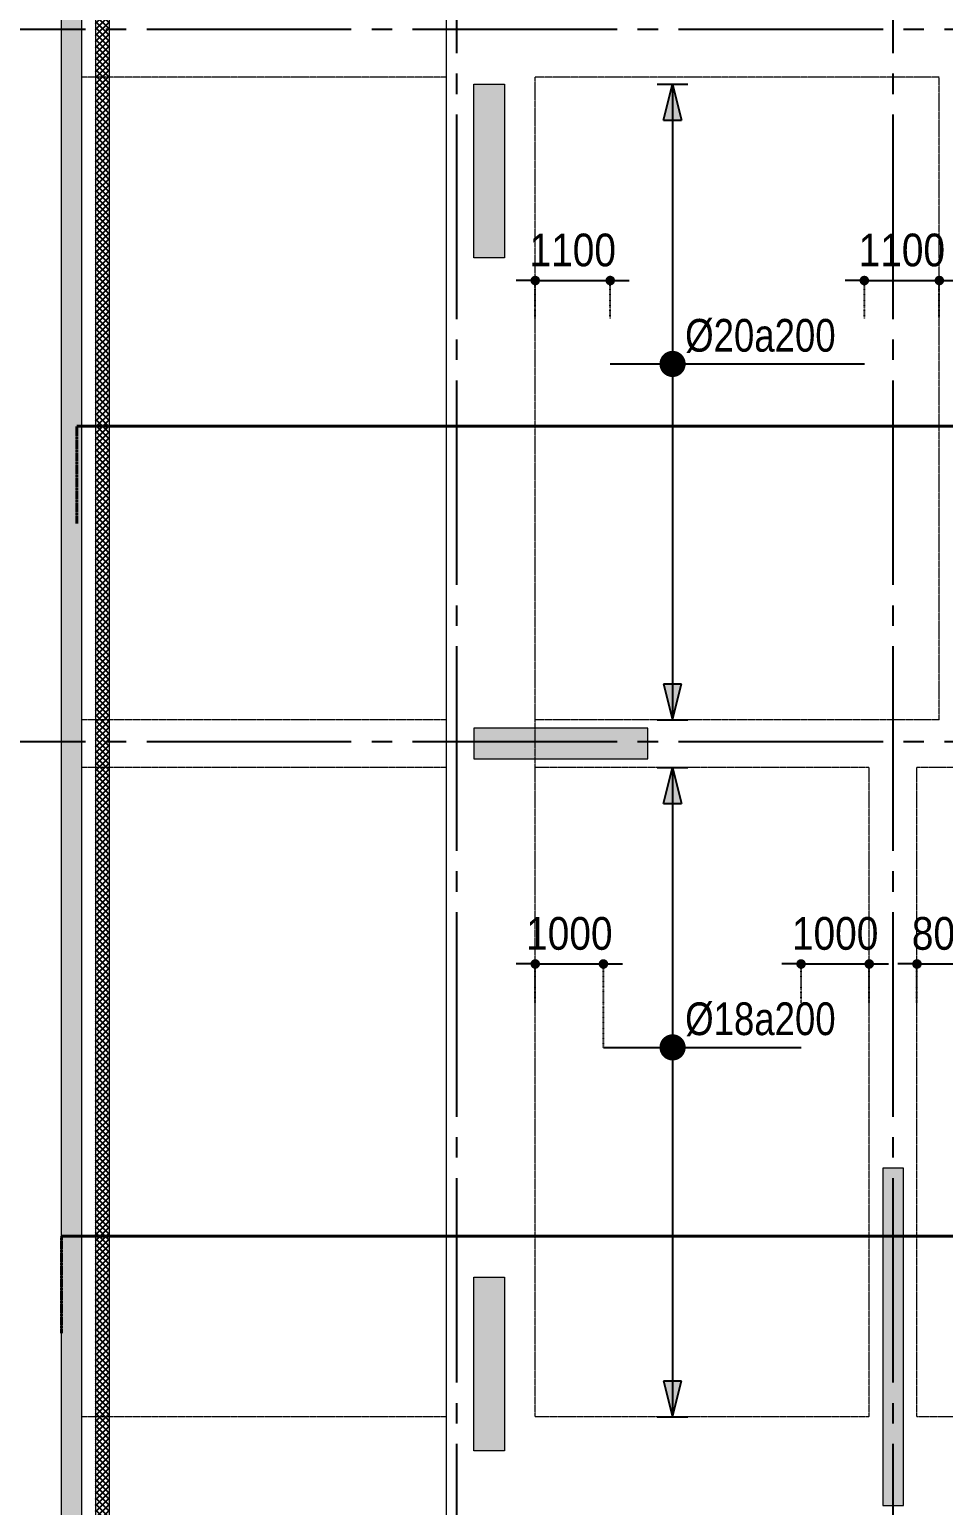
# Model space of a CAD drawing. Header units: millimetres. Extents: x -3819597 to -2591384, y 582389 to 820195.
# Drawn here: x -3057373 to -3043967, y 611031 to 632681 of the extents above; entities that cross this region are included whole.
import ezdxf
from ezdxf.enums import TextEntityAlignment as Align

# ---------------------------------------------------------------- set-up
doc = ezdxf.new("R2010")
doc.units = ezdxf.units.MM
doc.header["$MEASUREMENT"] = 0
for name, pattern in [('CENTER', [2, 1.25, -0.25, 0.25, -0.25]), ('CHG_XX_Cot_Ham 2$0$MB_Luoi truc$0$HTT Hidden 21', [3, 2, -1]), ('CHG_XX_Damsan_Ham 2$0$CHG_XX_Damsan_Ham 2$0$HIDDEN', [0.375, 0.25, -0.125]), ('CHG_XX_Luoi truc$0$MB_Luoi truc$0$Center101', [13, 10, -1, 1, -1]), ('DOT2', [0.125, 0, -0.125]), ('HIDDEN', [0.375, 0.25, -0.125])]:
    doc.linetypes.add(name, pattern=pattern)
doc.layers.get('0').update_dxf_attribs({"lineweight": 9})
doc.layers.get('Defpoints').update_dxf_attribs({"color": 10, "lineweight": 0})
for name, color, linetype in [('02HN. TEXT B', 1, 'Continuous'), ('08HN. SSS X', 6, 'Continuous'), ('12HN. GRID', 1, 'CENTER'), ('CHG_XX_Luoi truc$0$Grid', 34, 'Continuous'), ('CHG_XX_Luoi truc$0$Grid Line', 8, 'CHG_XX_Luoi truc$0$MB_Luoi truc$0$Center101'), ('dim', 51, 'Continuous')]:
    doc.layers.add(name, color=color, linetype=linetype)
for name, color, linetype, lineweight in [('CHG_XX_Cot_Ham 2$0$NS-Pier-H2', 150, 'Continuous', 13), ('CHG_XX_Cot_Ham 2$0$NS-Pier-H2 @ 1', 150, 'Continuous', 13), ('CHG_XX_Cot_Ham 2$0$NS-Pier-H2 @ 150', 150, 'Continuous', 13), ("CHG_XX_Damsan_Ham 2$0$CHG_XX_Damsan_Ham 2$0$'S_General_Hidden_1 Thin", 1, 'CHG_XX_Damsan_Ham 2$0$CHG_XX_Damsan_Ham 2$0$HIDDEN', 18), ('CHG_XX_Damsan_Ham 2$0$CHG_XX_Damsan_Ham 2$0$CHG_XX_Damsan_Ham 2$0$Start net bao', 3, 'Continuous', 18), ('CHG_XX_Damsan_Ham 2$0$CHG_XX_Damsan_Ham 2$0$DBAO', 3, 'Continuous', 13), ('CHG_XX_Damsan_Ham 2$0$CHG_XX_Damsan_Ham 2$0$DTE-MEP-H-SLAB TEXT', 3, 'Continuous', 0), ('CHG_XX_Damsan_Ham 2$0$CHG_XX_Damsan_Ham 2$0$mach ngung thi cong', 6, 'Continuous', 13), ('CHG_XX_Damsan_Ham 2$0$CHG_XX_Damsan_Ham 2$0$Start hatch @ 1', 8, 'Continuous', 25), ('CHG_XX_Damsan_Ham 2$0$CHG_XX_Damsan_Ham 2$0$Start net bao', 3, 'Continuous', 18), ('CHG_XX_Damsan_Ham 2$0$HATCH', 57, 'Continuous', 9), ('CHG_XX_Damsan_Ham 2$0$mach ngung thi cong', 6, 'Continuous', 13), ('thep chay suot', 5, 'HIDDEN', 40)]:
    doc.layers.add(name, color=color, linetype=linetype, lineweight=lineweight)
doc.styles.add('[HN042014]STYLE', font='arial.ttf', dxfattribs={"width": 0.8})
doc.styles.add('CHG_XX_Luoi truc$0$MB_Luoi truc$0$Grid A-F$0$VNI-HelveCB', font='VHELVCB_0.TTF')
doc.styles.add('MB_Luoi truc$0$Arial_C', font='arial.ttf', dxfattribs={"width": 0.85})
doc.dimstyles.new('200', dxfattribs={"dimscale": 200, "dimtxt": 2.4, "dimasz": 0.7, "dimexe": 0.0003, "dimexo": 0, "dimgap": 1, "dimtad": 1, "dimdec": 0, "dimzin": 12, "dimdsep": 46, "dimtxsty": 'MB_Luoi truc$0$Arial_C', "dimblk": 'MB_Luoi truc$0$_Dot', "dimcen": 0.5, "dimclrd": 256, "dimclre": 8, "dimclrt": 1, "dimadec": 0, "dimazin": 0, "dimtfac": 1, "dimtdec": 0, "dimtix": 1, "dimtmove": 2, "dimatfit": 3, "dimldrblk": 'MB_Luoi truc$0$HTT Arrow 30', "dimfxl": 1, "dimtolj": 1, "dimtzin": 0, "dimlwe": -1, "dimarcsym": 0})

# ---------------------------------------------------------------- blocks, each defined once
blk = doc.blocks.new('*U92')
at = {"layer": '12HN. GRID', "linetype": 'Continuous'}
h = blk.add_hatch(color=256, dxfattribs=at)
h.dxf.hatch_style = 1
h.paths.add_polyline_path([(-44, 1192.5), (44, 1192.5), (0, 1368.5)])
h = blk.add_hatch(color=256, dxfattribs=at)
h.dxf.hatch_style = 1
h.paths.add_polyline_path([(0, -1739.8), (44, -1563.8), (-44, -1563.8)])
at = {"layer": '08HN. SSS X', "linetype": 'ByBlock', "ltscale": 10}
for p, q in [((-304.9, 0), (937.6, 0)), ((-304.9, 0), (-304.9, 0)), ((937.6, 0), (937.6, 0))]:
    blk.add_line(p, q, dxfattribs=at)
at = {"layer": '12HN. GRID', "linetype": 'Continuous'}
for p, q in [((-75, 1368.5), (75, 1368.5)), ((-44, 1192.5), (0, 1368.5)), ((0, 1368.5), (0, -1739.8)), ((0, 1368.5), (44, 1192.5)), ((-44, 1192.5), (44, 1192.5)), ((-44, -1563.8), (44, -1563.8)), ((-44, -1563.8), (0, -1739.8)), ((0, -1739.8), (44, -1563.8)), ((-75, -1739.8), (75, -1739.8))]:
    blk.add_line(p, q, dxfattribs=at)
at = {"layer": '12HN. GRID', "linetype": 'Continuous', "const_width": 64, "flags": 128}
blk.add_lwpolyline([(-32, 0, 1), (32, 0, 1)], format="xyb", close=True, dxfattribs=at)
at = {"layer": '02HN. TEXT B', "linetype": 'ByBlock', "style": '[HN042014]STYLE', "width": 0.8, "flags": 8}
blk.add_attdef('1', text='', height=160, dxfattribs=at).set_placement((61.7, 140), align=Align.MIDDLE_LEFT)
blk.add_attdef('0', text='', height=160, dxfattribs=at).set_placement((1102.5, 160), align=Align.MIDDLE_CENTER)
at = {"layer": 'Defpoints', "color": 9, "linetype": 'ByBlock', "style": '[HN042014]STYLE', "width": 0.8, "flags": 9}
for tag, p in [('2', (341.6, 8443.8)), ('3', (341.6, 8039)), ('4', (341.6, 7634.2)), ('5', (341.6, 7243.8))]:
    blk.add_attdef(tag, text='', height=250, dxfattribs=at).set_placement(p, align=Align.MIDDLE_CENTER)
blk = doc.blocks.new('MB_Luoi truc$0$_Dot')
at = {"color": 0, "linetype": 'ByBlock', "lineweight": -2}
blk.add_line((-0.5, 0), (-1, 0), dxfattribs=at)
at = {"color": 0, "linetype": 'ByBlock', "const_width": 0.5}
blk.add_lwpolyline([(-0.25, 0, 1), (0.25, 0, 1)], format="xyb", close=True, dxfattribs=at)
blk = doc.blocks.new('*D91')
at = {"layer": 'Defpoints', "color": 0, "transparency": 16777216}
for p in [(-3048855, 628999), (-3049955, 628435), (-3048855, 628435)]:
    blk.add_point(p, dxfattribs=at)
at = {"layer": 'dim', "lineweight": -2, "transparency": 16777216}
for p, q in [((-3050095, 628999), (-3050235, 628999)), ((-3049955, 628999), (-3048855, 628999)), ((-3048715, 628999), (-3048575, 628999))]:
    blk.add_line(p, q, dxfattribs=at)
at = {"layer": 'dim', "color": 8, "linetype": 'DOT2', "transparency": 16777216}
for p, q in [((-3049955, 628435), (-3049955, 628999)), ((-3048855, 628435), (-3048855, 628999))]:
    blk.add_line(p, q, dxfattribs=at)
at = {"layer": 'dim', "lineweight": -2, "transparency": 16777216, "xscale": 140, "yscale": 140, "zscale": 140}
blk.add_blockref('MB_Luoi truc$0$_Dot', (-3049955, 628999), dxfattribs=at)
at = {"layer": 'dim', "lineweight": -2, "transparency": 16777216, "xscale": 140, "yscale": 140, "zscale": 140, "rotation": 180}
blk.add_blockref('MB_Luoi truc$0$_Dot', (-3048855, 628999), dxfattribs=at)
at = {"layer": 'dim', "color": 1, "transparency": 16777216, "insert": (-3049405, 629444), "char_height": 480, "attachment_point": 5, "style": 'MB_Luoi truc$0$Arial_C'}
blk.add_mtext('\\A1;1100', dxfattribs=at)
blk = doc.blocks.new('MB_Luoi truc$0$HTT Arrow 30')
blk.add_hatch(color=256).paths.add_polyline_path([(-2.5, 0.375), (-2.5, -0.375), (0, 0)])
at = {"color": 0, "linetype": 'ByBlock', "lineweight": -2}
for p, q in [((0, 0), (-2.5, 0.375)), ((-2.5, -0.375), (-2.5, 0.375)), ((0, 0), (-2.5, -0.375))]:
    blk.add_line(p, q, dxfattribs=at)
blk = doc.blocks.new('*D93')
at = {"layer": 'Defpoints', "color": 0, "transparency": 16777216}
for p in [(-3044028, 628999), (-3045128, 628435), (-3044028, 628435)]:
    blk.add_point(p, dxfattribs=at)
at = {"layer": 'dim', "lineweight": -2, "transparency": 16777216}
for p, q in [((-3045268, 628999), (-3045408, 628999)), ((-3045128, 628999), (-3044028, 628999)), ((-3043888, 628999), (-3043748, 628999))]:
    blk.add_line(p, q, dxfattribs=at)
at = {"layer": 'dim', "color": 8, "linetype": 'DOT2', "transparency": 16777216}
for p, q in [((-3045128, 628435), (-3045128, 628999)), ((-3044028, 628435), (-3044028, 628999))]:
    blk.add_line(p, q, dxfattribs=at)
at = {"layer": 'dim', "lineweight": -2, "transparency": 16777216, "xscale": 140, "yscale": 140, "zscale": 140}
blk.add_blockref('MB_Luoi truc$0$_Dot', (-3045128, 628999), dxfattribs=at)
at = {"layer": 'dim', "lineweight": -2, "transparency": 16777216, "xscale": 140, "yscale": 140, "zscale": 140, "rotation": 180}
blk.add_blockref('MB_Luoi truc$0$_Dot', (-3044028, 628999), dxfattribs=at)
at = {"layer": 'dim', "color": 1, "transparency": 16777216, "insert": (-3044578, 629444), "char_height": 480, "attachment_point": 5, "style": 'MB_Luoi truc$0$Arial_C'}
blk.add_mtext('\\A1;1100', dxfattribs=at)
blk = doc.blocks.new('*U105')
at = {"layer": '12HN. GRID', "linetype": 'Continuous'}
h = blk.add_hatch(color=256, dxfattribs=at)
h.dxf.hatch_style = 1
h.paths.add_polyline_path([(-44, 1192.5), (44, 1192.5), (0, 1368.5)])
h = blk.add_hatch(color=256, dxfattribs=at)
h.dxf.hatch_style = 1
h.paths.add_polyline_path([(0, -1806.5), (44, -1630.5), (-44, -1630.5)])
at = {"layer": '08HN. SSS X', "linetype": 'ByBlock', "ltscale": 10}
for p, q in [((-338.1, 0), (628.3, 0)), ((-338.1, 0), (-338.1, 0)), ((628.3, 0), (628.3, 0))]:
    blk.add_line(p, q, dxfattribs=at)
at = {"layer": '12HN. GRID', "linetype": 'Continuous'}
for p, q in [((-75, 1368.5), (75, 1368.5)), ((-44, 1192.5), (0, 1368.5)), ((0, 1368.5), (0, -1806.5)), ((0, 1368.5), (44, 1192.5)), ((-44, 1192.5), (44, 1192.5)), ((-44, -1630.5), (44, -1630.5)), ((-44, -1630.5), (0, -1806.5)), ((0, -1806.5), (44, -1630.5)), ((-75, -1806.5), (75, -1806.5))]:
    blk.add_line(p, q, dxfattribs=at)
at = {"layer": '12HN. GRID', "linetype": 'Continuous', "const_width": 64, "flags": 128}
blk.add_lwpolyline([(-32, 0, 1), (32, 0, 1)], format="xyb", close=True, dxfattribs=at)
at = {"layer": '02HN. TEXT B', "linetype": 'ByBlock', "style": '[HN042014]STYLE', "width": 0.8, "flags": 8}
blk.add_attdef('1', text='', height=160, dxfattribs=at).set_placement((61.7, 140), align=Align.MIDDLE_LEFT)
blk.add_attdef('0', text='', height=160, dxfattribs=at).set_placement((788.3, 0), align=Align.MIDDLE_CENTER)
at = {"layer": 'Defpoints', "color": 9, "linetype": 'ByBlock', "style": '[HN042014]STYLE', "width": 0.8, "flags": 9}
for tag, p in [('2', (341.6, 8443.8)), ('3', (341.6, 8039)), ('4', (341.6, 7634.2)), ('5', (341.6, 7243.8))]:
    blk.add_attdef(tag, text='', height=250, dxfattribs=at).set_placement(p, align=Align.MIDDLE_CENTER)
blk = doc.blocks.new('*D104')
at = {"layer": 'Defpoints', "color": 0, "transparency": 16777216}
for p in [(-3048955, 618974), (-3049955, 618410), (-3048955, 617751)]:
    blk.add_point(p, dxfattribs=at)
at = {"layer": 'dim', "lineweight": -2, "transparency": 16777216}
for p, q in [((-3050095, 618974), (-3050235, 618974)), ((-3049955, 618974), (-3048955, 618974)), ((-3048815, 618974), (-3048675, 618974))]:
    blk.add_line(p, q, dxfattribs=at)
at = {"layer": 'dim', "color": 8, "linetype": 'DOT2', "transparency": 16777216}
for p, q in [((-3049955, 618410), (-3049955, 618974)), ((-3048955, 617751), (-3048955, 618974))]:
    blk.add_line(p, q, dxfattribs=at)
at = {"layer": 'dim', "lineweight": -2, "transparency": 16777216, "xscale": 140, "yscale": 140, "zscale": 140}
blk.add_blockref('MB_Luoi truc$0$_Dot', (-3049955, 618974), dxfattribs=at)
at = {"layer": 'dim', "lineweight": -2, "transparency": 16777216, "xscale": 140, "yscale": 140, "zscale": 140, "rotation": 180}
blk.add_blockref('MB_Luoi truc$0$_Dot', (-3048955, 618974), dxfattribs=at)
at = {"layer": 'dim', "color": 1, "transparency": 16777216, "insert": (-3049455, 619419), "char_height": 480, "attachment_point": 5, "style": 'MB_Luoi truc$0$Arial_C'}
blk.add_mtext('\\A1;1000', dxfattribs=at)
blk = doc.blocks.new('*D103')
at = {"layer": 'Defpoints', "color": 0, "transparency": 16777216}
for p in [(-3045056, 618974), (-3046056, 618410), (-3045056, 618410)]:
    blk.add_point(p, dxfattribs=at)
at = {"layer": 'dim', "lineweight": -2, "transparency": 16777216}
for p, q in [((-3046196, 618974), (-3046336, 618974)), ((-3046056, 618974), (-3045056, 618974)), ((-3044916, 618974), (-3044776, 618974))]:
    blk.add_line(p, q, dxfattribs=at)
at = {"layer": 'dim', "color": 8, "linetype": 'DOT2', "transparency": 16777216}
for p, q in [((-3046056, 618410), (-3046056, 618974)), ((-3045056, 618410), (-3045056, 618974))]:
    blk.add_line(p, q, dxfattribs=at)
at = {"layer": 'dim', "lineweight": -2, "transparency": 16777216, "xscale": 140, "yscale": 140, "zscale": 140}
blk.add_blockref('MB_Luoi truc$0$_Dot', (-3046056, 618974), dxfattribs=at)
at = {"layer": 'dim', "lineweight": -2, "transparency": 16777216, "xscale": 140, "yscale": 140, "zscale": 140, "rotation": 180}
blk.add_blockref('MB_Luoi truc$0$_Dot', (-3045056, 618974), dxfattribs=at)
at = {"layer": 'dim', "color": 1, "transparency": 16777216, "insert": (-3045556, 619419), "char_height": 480, "attachment_point": 5, "style": 'MB_Luoi truc$0$Arial_C'}
blk.add_mtext('\\A1;1000', dxfattribs=at)
blk = doc.blocks.new('*D106')
at = {"layer": 'Defpoints', "color": 0, "transparency": 16777216}
for p in [(-3043556, 618974), (-3044356, 618410), (-3043556, 617751)]:
    blk.add_point(p, dxfattribs=at)
at = {"layer": 'dim', "lineweight": -2, "transparency": 16777216}
for p, q in [((-3044496, 618974), (-3044636, 618974)), ((-3044356, 618974), (-3043556, 618974)), ((-3043416, 618974), (-3043276, 618974))]:
    blk.add_line(p, q, dxfattribs=at)
at = {"layer": 'dim', "color": 8, "linetype": 'DOT2', "transparency": 16777216}
for p, q in [((-3044356, 618410), (-3044356, 618974)), ((-3043556, 617751), (-3043556, 618974))]:
    blk.add_line(p, q, dxfattribs=at)
at = {"layer": 'dim', "lineweight": -2, "transparency": 16777216, "xscale": 140, "yscale": 140, "zscale": 140}
blk.add_blockref('MB_Luoi truc$0$_Dot', (-3044356, 618974), dxfattribs=at)
at = {"layer": 'dim', "lineweight": -2, "transparency": 16777216, "xscale": 140, "yscale": 140, "zscale": 140, "rotation": 180}
blk.add_blockref('MB_Luoi truc$0$_Dot', (-3043556, 618974), dxfattribs=at)
at = {"layer": 'dim', "color": 1, "transparency": 16777216, "insert": (-3043956, 619419), "char_height": 480, "attachment_point": 5, "style": 'MB_Luoi truc$0$Arial_C'}
blk.add_mtext('\\A1;800', dxfattribs=at)
blk = doc.blocks.new('*U1035')
at = {"layer": 'CHG_XX_Cot_Ham 2$0$NS-Pier-H2 @ 1'}
h = blk.add_hatch(color=256, dxfattribs=at)
h.dxf.hatch_style = 1
h.paths.add_polyline_path([(450, 0), (0, 0), (0, -2550), (450, -2550)])
at = {"layer": 'CHG_XX_Cot_Ham 2$0$NS-Pier-H2 @ 150'}
h = blk.add_hatch(color=256, dxfattribs=at)
h.dxf.hatch_style = 1
h.paths.add_polyline_path([(450, 0), (0, 0), (0, -2550), (450, -2550)])
blk = doc.blocks.new('CHG_XX_Cot_Ham 2$0$Block A_C450x2250')
at = {"layer": 'CHG_XX_Cot_Ham 2$0$NS-Pier-H2'}
blk.add_lwpolyline([(450, -2550), (0, -2550), (0, 0), (450, 0)], close=True, dxfattribs=at)
blk.add_blockref('*U1035', (0, 0), dxfattribs=at)
blk = doc.blocks.new('CHG_XX_Cot_Ham 2$0$Block A_C4950x300')
at = {"layer": 'CHG_XX_Cot_Ham 2$0$NS-Pier-H2'}
h = blk.add_hatch(color=256, dxfattribs=at)
h.dxf.hatch_style = 1
h.paths.add_polyline_path([(4950, -300), (4950, 0), (0, 0), (0, -300)])
blk.add_lwpolyline([(4950, -300), (4950, 0), (0, 0), (0, -300)], close=True, dxfattribs=at)
blk = doc.blocks.new('*U1029')
at = {"layer": 'CHG_XX_Luoi truc$0$Grid Line'}
blk.add_line((0, 0), (0, 608), dxfattribs=at)
at = {"layer": 'CHG_XX_Luoi truc$0$Grid', "lineweight": -2, "style": 'CHG_XX_Luoi truc$0$MB_Luoi truc$0$Grid A-F$0$VNI-HelveCB'}
for tag, p in [('GRIDSUB', (0, 617)), ('GRID', (0, -9))]:
    blk.add_attdef(tag, text='', height=5, dxfattribs=at).set_placement(p, align=Align.MIDDLE)
blk = doc.blocks.new('*U1031')
at = {"layer": 'CHG_XX_Luoi truc$0$Grid Line'}
blk.add_line((0, 0), (0, 438), dxfattribs=at)
at = {"layer": 'CHG_XX_Luoi truc$0$Grid', "lineweight": -2, "style": 'CHG_XX_Luoi truc$0$MB_Luoi truc$0$Grid A-F$0$VNI-HelveCB'}
for tag, p in [('GRIDSUB', (0, 447)), ('GRID', (0, -9))]:
    blk.add_attdef(tag, text='', height=5, dxfattribs=at).set_placement(p, align=Align.MIDDLE)
blk = doc.blocks.new('CHG_XX_Luoi truc')
at = {"layer": 'CHG_XX_Luoi truc$0$Grid', "xscale": 300, "yscale": 300, "zscale": 300}
for p in [(38150, -12747), (44550, -12747)]:
    blk.add_blockref('*U1029', p, dxfattribs=at)
at = {"layer": 'CHG_XX_Luoi truc$0$Grid', "xscale": 300.0000000000013, "yscale": 300.0000000000013, "zscale": 300.0000000000013, "rotation": 90}
for p in [(110703, 22700), (110703, 12250)]:
    blk.add_blockref('*U1031', p, dxfattribs=at)
blk = doc.blocks.new('CHG_XX_Cot_Ham 2')
at = {"layer": 'CHG_XX_Cot_Ham 2$0$NS-Pier-H2'}
h = blk.add_hatch(color=256, dxfattribs=at)
h.dxf.hatch_style = 1
h.paths.add_polyline_path([(99639.2, 163400), (-10900, 163400), (-10900, 85450), (-300, 85450), (-300, 84050), (32350, 84050), (32350, -9000), (103575.5, -9000), (106050, -6022), (106050, 158254.3)])
h.paths.add_polyline_path([(99533.7, 163100), (105750, 158110.4), (105750, 90450), (105650, 90450), (105750, 90450), (105750, 13850), (105750, 13722.3), (105750, -5913.6), (103434.7, -8700), (93599.8, -8700), (93299.8, -8700), (32650, -8700), (32650, 84350), (0, 84350), (0, 85750), (-10600, 85750), (-10600, 163100), (93600, 163100)], flags=16)
for p, q in [((32650, -8700), (32650, 84350)), ((32350, -9000), (32350, 84050))]:
    blk.add_line(p, q, dxfattribs=at)
at = {"layer": 'CHG_XX_Cot_Ham 2$0$NS-Pier-H2', "linetype": 'CHG_XX_Cot_Ham 2$0$MB_Luoi truc$0$HTT Hidden 21'}
blk.add_lwpolyline([(99639.2, 163400), (106050, 158254.3), (106050, -6022), (103575.5, -9000), (32350, -9000), (32350, 84050), (-300, 84050), (-300, 85450), (-10900, 85450), (-10900, 163400)], close=True, dxfattribs=at)
at = {"layer": 'CHG_XX_Cot_Ham 2$0$NS-Pier-H2'}
for name, p in [('CHG_XX_Luoi truc', (0, 0)), ('CHG_XX_Cot_Ham 2$0$Block A_C450x2250', (38400, 21900)), ('CHG_XX_Cot_Ham 2$0$Block A_C450x2250', (38400, 4400))]:
    blk.add_blockref(name, p, dxfattribs=at)
at = {"layer": 'CHG_XX_Cot_Ham 2$0$NS-Pier-H2', "xscale": -1, "rotation": 90}
blk.add_blockref('CHG_XX_Cot_Ham 2$0$Block A_C450x2250', (38400, 12450), dxfattribs=at)
at = {"layer": 'CHG_XX_Cot_Ham 2$0$NS-Pier-H2', "rotation": 90}
blk.add_blockref('CHG_XX_Cot_Ham 2$0$Block A_C4950x300', (44400, 1050), dxfattribs=at)
blk = doc.blocks.new('CHG_XX_Damsan_Ham 2$0$CHG_XX_Damsan_Ham 2$0$sdfsgdh')
at = {"layer": 'CHG_XX_Damsan_Ham 2$0$CHG_XX_Damsan_Ham 2$0$Start hatch @ 1', "ltscale": 0.5}
h = blk.add_hatch(dxfattribs=at)
h.set_pattern_fill('ANSI37', color=256, scale=500)
h.set_pattern_definition([(45, (273994.73, -8650), (-44.194174, 44.194174), []), (135, (273994.73, -8650), (-44.194174, -44.194174), [])])
h.paths.add_polyline_path([(43750, -126131), (43550, -126131), (43550, -167400), (43750, -167400), (43750, -167000), (45150, -167000), (45150, -169400), (45350, -169400), (45350, -170700), (45350, -166800), (43750, -166800)])
at = {"layer": 'CHG_XX_Damsan_Ham 2$0$CHG_XX_Damsan_Ham 2$0$DTE-MEP-H-SLAB TEXT', "color": 2, "ltscale": 0.5}
for p, q in [((43550, -125531), (43550, -167400)), ((43750, -126131), (43750, -166800))]:
    blk.add_line(p, q, dxfattribs=at)
blk = doc.blocks.new('CHG_XX_Damsan_Ham 2', base_point=(3089256, -609981))
at = {"layer": "CHG_XX_Damsan_Ham 2$0$CHG_XX_Damsan_Ham 2$0$'S_General_Hidden_1 Thin", "ltscale": 10}
for p, q in [((38000, 22000), (32650, 22000)), ((38000, 12575), (38000, 22000)), ((45228, 22000), (39300, 22000)), ((39300, 2350), (39300, 22000)), ((45228, 12575), (45228, 22000)), ((38000, 12575), (32650, 12575)), ((45228, 12575), (39300, 12575)), ((38000, 11875), (32650, 11875)), ((38000, 2350), (38000, 11875)), ((44200, 11875), (39300, 11875)), ((44200, 2350), (44200, 11875)), ((45928, 11875), (44900, 11875)), ((44900, 2350), (44900, 11875)), ((38000, 2350), (32650, 2350)), ((44200, 2350), (39300, 2350)), ((49375, 2350), (44900, 2350))]:
    blk.add_line(p, q, dxfattribs=at)
at = {"layer": 'CHG_XX_Damsan_Ham 2$0$CHG_XX_Damsan_Ham 2$0$CHG_XX_Damsan_Ham 2$0$Start net bao'}
for points in [[(-10900, 163400), (99639, 163400), (106050, 158250), (106050, -6022), (103576, -9000), (32350, -9000), (32350, 84050), (-300, 84050)], [(93300, -8700), (32650, -8700), (32650, 84350), (0, 84350)]]:
    blk.add_lwpolyline(points, dxfattribs=at)
at = {"layer": 'CHG_XX_Damsan_Ham 2$0$CHG_XX_Damsan_Ham 2$0$mach ngung thi cong'}
blk.add_lwpolyline([(38000, 23700), (75851, 23700), (75851, 50950), (99650, 50950), (99650, -100), (38000, -100)], close=True, dxfattribs=at)
at = {"layer": 'CHG_XX_Damsan_Ham 2$0$CHG_XX_Damsan_Ham 2$0$Start net bao'}
for points in [[(-10900, 163400), (99639, 163400), (106050, 158250), (106050, -6022), (103576, -9000), (32350, -9000), (32350, 84050), (-300, 84050)], [(93300, -8700), (32650, -8700), (32650, 84350), (0, 84350)]]:
    blk.add_lwpolyline(points, dxfattribs=at)
at = {"layer": 'CHG_XX_Damsan_Ham 2$0$mach ngung thi cong'}
blk.add_lwpolyline([(38000, 23900), (75549, 23900), (75549, 50950), (99650, 50950), (99650, -100), (38000, -100)], close=True, dxfattribs=at)
at = {"layer": 'CHG_XX_Damsan_Ham 2$0$CHG_XX_Damsan_Ham 2$0$DBAO'}
blk.add_blockref('CHG_XX_Cot_Ham 2', (0, 0), dxfattribs=at)
at = {"layer": 'CHG_XX_Damsan_Ham 2$0$CHG_XX_Damsan_Ham 2$0$DTE-MEP-H-SLAB TEXT'}
blk.add_blockref('CHG_XX_Damsan_Ham 2$0$CHG_XX_Damsan_Ham 2$0$sdfsgdh', (-10700, 160900), dxfattribs=at)
at = {"layer": 'CHG_XX_Damsan_Ham 2$0$HATCH'}
blk.add_blockref('CHG_XX_Cot_Ham 2', (0, 0), dxfattribs=at)
blk = doc.blocks.new('*U830')
at = {"layer": 'thep chay suot', "linetype": 'HIDDEN', "ltscale": 10}
blk.add_line((-12344.3, 0), (12211.5, 0), dxfattribs=at)
at = {"layer": 'thep chay suot', "linetype": 'ByBlock', "ltscale": 0.001}
blk.add_line((-12344.3, 0), (-12344.3, -476.5), dxfattribs=at)
at = {"layer": '02HN. TEXT B', "linetype": 'ByBlock', "style": '[HN042014]STYLE', "width": 0.8, "flags": 8}
blk.add_attdef('0', text='', height=160, dxfattribs=at).set_placement((-351.3, 260), align=Align.MIDDLE_CENTER)
blk.add_attdef('1', text='', height=160, dxfattribs=at).set_placement((151.8, 180), align=Align.MIDDLE_LEFT)
at = {"layer": 'Defpoints', "color": 9, "linetype": 'ByBlock', "style": '[HN042014]STYLE', "width": 0.8, "flags": 9}
for tag, p in [('2', (-12025.5, -1000)), ('3', (-12025.5, -1404.8)), ('4', (-12025.5, -1809.5)), ('5', (-12025.5, -2200))]:
    blk.add_attdef(tag, text='', height=250, dxfattribs=at).set_placement(p, align=Align.MIDDLE_CENTER)
blk = doc.blocks.new('*U864')
at = {"layer": 'thep chay suot', "linetype": 'HIDDEN', "ltscale": 10}
blk.add_line((-12344.3, 0), (3430, 0), dxfattribs=at)
at = {"layer": 'thep chay suot', "linetype": 'ByBlock', "ltscale": 0.001}
blk.add_line((-12344.3, 0), (-12344.3, -476.5), dxfattribs=at)
at = {"layer": '02HN. TEXT B', "linetype": 'ByBlock', "style": '[HN042014]STYLE', "width": 0.8, "flags": 8}
blk.add_attdef('0', text='', height=160, dxfattribs=at).set_placement((-351.3, 260), align=Align.MIDDLE_CENTER)
blk.add_attdef('1', text='', height=160, dxfattribs=at).set_placement((151.8, 180), align=Align.MIDDLE_LEFT)
at = {"layer": 'Defpoints', "color": 9, "linetype": 'ByBlock', "style": '[HN042014]STYLE', "width": 0.8, "flags": 9}
for tag, p in [('2', (-12025.5, -1000)), ('3', (-12025.5, -1404.8)), ('4', (-12025.5, -1809.5)), ('5', (-12025.5, -2200))]:
    blk.add_attdef(tag, text='', height=250, dxfattribs=at).set_placement(p, align=Align.MIDDLE_CENTER)

msp = doc.modelspace()

# ---------------------------------------------------------------- block references
at = {"layer": '08HN. SSS X', "linetype": 'Continuous'}
ref = msp.add_blockref('*U92', (-3047940.8, 627775.5), dxfattribs=dict(at, xscale=3, yscale=3, zscale=3))
ref.add_attrib('1', '%%c20a200', dxfattribs={"layer": '02HN. TEXT B', "linetype": 'ByBlock', "height": 480, "style": '[HN042014]STYLE', "width": 0.8}).set_placement((-3047755.8, 628195.5), align=Align.MIDDLE_LEFT)
ref = msp.add_blockref('*U105', (-3047940.8, 617750.5), dxfattribs=dict(at, xscale=3, yscale=3, zscale=3))
ref.add_attrib('1', '%%c18a200', dxfattribs={"layer": '02HN. TEXT B', "linetype": 'ByBlock', "height": 480, "style": '[HN042014]STYLE', "width": 0.8}).set_placement((-3047755.8, 618170.5), align=Align.MIDDLE_LEFT)
at = {"layer": 'dim', "ltscale": 1500}
msp.add_blockref('CHG_XX_Damsan_Ham 2', (0, 0), dxfattribs=at)
at = {"layer": 'thep chay suot', "xscale": 3, "yscale": 3, "zscale": 3}
for name, p in [('*U864', (-3019646.1, 626862.8)), ('*U830', (-3019873.1, 614982.1))]:
    msp.add_blockref(name, p, dxfattribs=at)

# ---------------------------------------------------------------- dimensions: what is measured, and where the dimension line sits
at = {"layer": 'dim'}
for base, p1, p2, picture, middle in [((-3048855.5, 628999.4), (-3049955.5, 628435.4), (-3048855.5, 628435.4), '*D91', (-3049405.5, 629444.5)), ((-3044028.4, 628999.4), (-3045128, 628435.4), (-3044028.4, 628435.4), '*D93', (-3044578.2, 629444.5)), ((-3048955.0154, 618974.3769), (-3049955.4918, 618410.4028), (-3048955.0154, 617750.5095), '*D104', (-3049455.2536, 619419.4519)), ((-3045055.9, 618974.4), (-3046055.9, 618410.4), (-3045055.9, 618410.4), '*D103', (-3045555.9, 619419.5)), ((-3043555.8, 618974.4), (-3044355.9, 618410.4), (-3043555.8, 617750.5), '*D106', (-3043955.9, 619419.5))]:
    dim = msp.add_linear_dim(base=base, p1=p1, p2=p2, dimstyle='200', dxfattribs=at)
    dim.commit()
    dim.dimension.update_dxf_attribs({"geometry": picture, "text_midpoint": middle})

doc.saveas('drawing.dxf')
